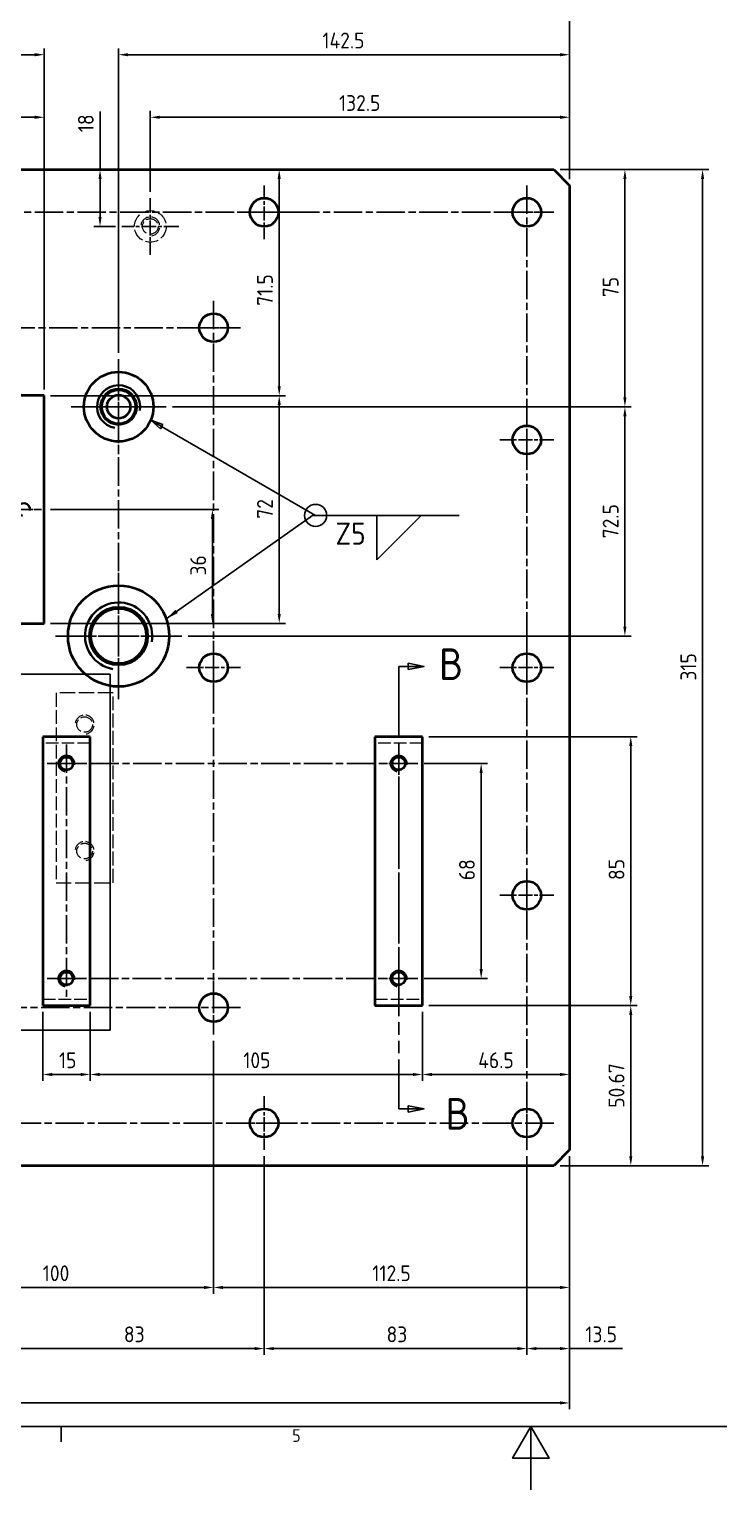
# Model space of a CAD drawing. Header units: millimetres. Extents: x 0 to 1188, y 0 to 840.
# Drawn here: x 435.5 to 653.4, y 0 to 461.8 of the extents above; entities that cross this region are included whole.
import ezdxf

# ---------------------------------------------------------------- set-up
doc = ezdxf.new("R2010")
doc.units = ezdxf.units.MM
doc.header["$LTSCALE"] = 2
for name, pattern in [('CHAIN', [0.3543, 0.2362, -0.0295, 0.0591, -0.0295]), ('DASHED', [0.2067, 0.1654, -0.0413]), ('DOUBLE_DASH_CHAIN', [1.2403, 0.6614, -0.0827, 0.1654, -0.0827, 0.1654, -0.0827])]:
    doc.linetypes.add(name, pattern=pattern)
doc.layers.get('0').update_dxf_attribs({"color": 3, "lineweight": 25})
for name, color, linetype, lineweight in [('가려진 것(ISO)', 2, 'DASHED', 18), ('가시적인 것(ISO)', 3, 'Continuous', 40), ('가시적인 좁은 것(ISO)', 3, 'Continuous', 35), ('경계(ISO)', 7, 'Continuous', 25), ('기호(ISO)', 5, 'Continuous', 25), ('단면선(ISO)', 7, 'CHAIN', 25), ('상세 경계(JIS)', 7, 'Continuous', 25), ('중심 표식(ISO)', 1, 'Continuous', 25), ('중심선(ISO)', 1, 'Continuous', 25), ('치수(ISO)', 2, 'Continuous', 25)]:
    doc.layers.add(name, color=color, linetype=linetype, lineweight=lineweight)
doc.styles.add('문자 텍스트_PSTEK_POSCO', font='isocp.shx')
doc.styles.add('부품번호텍스트_PSTEK_POSCO', font='isocp.shx')
doc.styles.add('치수 텍스트_PSTEK_POSCO', font='isocp.shx')
doc.styles.add('표면거칠기 텍스트_PSTEK_POSCO', font='isocp.shx')
doc.dimstyles.new('치수_PSTEK_POSCO', dxfattribs={"dimscale": 2, "dimtxt": 2.5, "dimasz": 1.5, "dimexe": 1, "dimexo": 1, "dimgap": 1, "dimtad": 1, "dimrnd": 1e-08, "dimdsep": 46, "dimtxsty": '치수 텍스트_PSTEK_POSCO', "dimcen": 0.09, "dimdle": 10, "dimclrd": 7, "dimclre": 7, "dimclrt": 2, "dimadec": 1, "dimazin": 2, "dimtfac": 1, "dimtmove": 0, "dimatfit": 3, "dimfxl": 0, "dimtolj": 1, "dimlwd": -1, "dimlwe": -1, "dimarcsym": 0})
doc.dimstyles.new('치수_PSTEK_POSCO$7', dxfattribs={"dimscale": 2, "dimtxt": 2.5, "dimasz": 2, "dimexe": 1, "dimexo": 1, "dimgap": 1, "dimtad": 1, "dimrnd": 1e-08, "dimdsep": 46, "dimtxsty": '치수 텍스트_PSTEK_POSCO', "dimcen": 0.09, "dimdle": 10, "dimclrd": 7, "dimclre": 7, "dimclrt": 2, "dimadec": 1, "dimazin": 2, "dimtfac": 1, "dimtmove": 0, "dimatfit": 3, "dimfxl": 0, "dimtolj": 1, "dimlwd": -1, "dimlwe": -1, "dimarcsym": 0})

# ---------------------------------------------------------------- blocks, each defined once
blk = doc.blocks.new('경계 Default Border')
at = {"layer": '경계(ISO)'}
blk.add_line((222.75, 10), (222.75, 7.6), dxfattribs=at)
at = {"layer": '경계(ISO)', "flags": 128}
for points in [[(10, 10), (10, 410), (584, 410), (584, 10), (10, 10)], [(297, 0), (297, 10), (294.11, 5), (299.89, 5), (297, 10)]]:
    blk.add_lwpolyline(points, dxfattribs=at)
at = {"layer": '경계(ISO)', "color": 2, "insert": (259.3, 7.58), "char_height": 2, "attachment_point": 7, "style": '문자 텍스트_PSTEK_POSCO'}
blk.add_mtext('5', dxfattribs=at)
blk = doc.blocks.new('*D26')
at = {"layer": 'Defpoints', "color": 0, "transparency": 16777216}
for p in [(440.21, 434), (440.21, 345.97), (403.71, 336.47)]:
    blk.add_point(p, dxfattribs=at)
at = {"layer": '치수(ISO)', "color": 7, "transparency": 16777216}
for p, q in [((403.71, 338.47), (403.71, 436)), ((440.21, 347.97), (440.21, 436)), ((406.71, 434), (437.21, 434))]:
    blk.add_line(p, q, dxfattribs=at)
for points in [[(406.71, 434.5), (406.71, 433.5), (403.71, 434)], [(437.21, 434.5), (437.21, 433.5), (440.21, 434)]]:
    blk.add_solid(points, dxfattribs=at)
at = {"layer": '치수(ISO)', "color": 2, "transparency": 16777216, "insert": (416.63, 438.5), "char_height": 5, "attachment_point": 4, "style": '치수 텍스트_PSTEK_POSCO'}
blk.add_mtext('\\A1;36.5', dxfattribs=at)
blk = doc.blocks.new('*D27')
at = {"layer": 'Defpoints', "color": 0, "transparency": 16777216}
for p in [(217.21, 453.78), (217.21, 345.97), (440.21, 345.97)]:
    blk.add_point(p, dxfattribs=at)
at = {"layer": '치수(ISO)', "color": 7, "transparency": 16777216}
for p, q in [((217.21, 347.97), (217.21, 455.78)), ((437.21, 453.78), (220.21, 453.78)), ((440.21, 347.97), (440.21, 455.78))]:
    blk.add_line(p, q, dxfattribs=at)
for points in [[(220.21, 454.28), (220.21, 453.28), (217.21, 453.78)], [(437.21, 454.28), (437.21, 453.28), (440.21, 453.78)]]:
    blk.add_solid(points, dxfattribs=at)
at = {"layer": '치수(ISO)', "color": 2, "transparency": 16777216, "insert": (324.05, 458.28), "char_height": 5, "attachment_point": 4, "style": '치수 텍스트_PSTEK_POSCO'}
blk.add_mtext('\\A1;223', dxfattribs=at)
blk = doc.blocks.new('*D28')
at = {"layer": 'Defpoints', "color": 0, "transparency": 16777216}
for p in [(440.21, 345.97), (514.46, 345.97), (440.21, 273.97)]:
    blk.add_point(p, dxfattribs=at)
at = {"layer": '치수(ISO)', "color": 7, "transparency": 16777216}
for p, q in [((442.21, 345.97), (516.46, 345.97)), ((514.46, 276.97), (514.46, 342.97)), ((442.21, 273.97), (516.46, 273.97))]:
    blk.add_line(p, q, dxfattribs=at)
for points in [[(513.96, 342.97), (514.96, 342.97), (514.46, 345.97)], [(513.96, 276.97), (514.96, 276.97), (514.46, 273.97)]]:
    blk.add_solid(points, dxfattribs=at)
at = {"layer": '치수(ISO)', "color": 2, "transparency": 16777216, "insert": (509.96, 307.05), "char_height": 5, "attachment_point": 4, "rotation": 90, "style": '치수 텍스트_PSTEK_POSCO'}
blk.add_mtext('\\A1;72', dxfattribs=at)
blk = doc.blocks.new('*D29')
at = {"layer": 'Defpoints', "color": 0, "transparency": 16777216}
for p in [(514.46, 417.47), (601.21, 417.47), (440.21, 345.97)]:
    blk.add_point(p, dxfattribs=at)
at = {"layer": '치수(ISO)', "color": 7, "transparency": 16777216}
for p, q in [((514.46, 348.97), (514.46, 414.47)), ((442.21, 345.97), (516.46, 345.97))]:
    blk.add_line(p, q, dxfattribs=at)
for points in [[(513.96, 414.47), (514.96, 414.47), (514.46, 417.47)], [(513.96, 348.97), (514.96, 348.97), (514.46, 345.97)]]:
    blk.add_solid(points, dxfattribs=at)
at = {"layer": '치수(ISO)', "color": 2, "transparency": 16777216, "insert": (509.96, 374.39), "char_height": 5, "attachment_point": 4, "rotation": 90, "style": '치수 텍스트_PSTEK_POSCO'}
blk.add_mtext('\\A1;71.5', dxfattribs=at)
blk = doc.blocks.new('2dTransSection1')
at = {"layer": '단면선(ISO)', "linetype": 'DOUBLE_DASH_CHAIN', "ltscale": 5.913876}
blk.add_line((276.11, 60.22), (276.11, 130.19), dxfattribs=at)
at = {"layer": '단면선(ISO)', "linetype": 'Continuous'}
for p, q in [((276.11, 126.23), (276.11, 130.19)), ((276.11, 130.19), (277.61, 130.19)), ((280.11, 130.19), (277.61, 130.69)), ((277.61, 130.69), (277.61, 129.69)), ((277.61, 130.19), (280.11, 130.19)), ((277.61, 129.69), (280.11, 130.19)), ((276.11, 60.22), (276.11, 64.18)), ((276.11, 60.22), (277.61, 60.22)), ((280.11, 60.22), (277.61, 60.72)), ((277.61, 60.72), (277.61, 59.72)), ((277.61, 60.22), (280.11, 60.22)), ((277.61, 59.72), (280.11, 60.22))]:
    blk.add_line(p, q, dxfattribs=at)
at = {"layer": '단면선(ISO)', "linetype": 'Continuous', "flags": 128}
for points in [[(277.61, 129.69), (280.11, 130.19), (277.61, 130.69), (277.61, 129.69)], [(277.61, 59.72), (280.11, 60.22), (277.61, 60.72), (277.61, 59.72)]]:
    blk.add_lwpolyline(points, dxfattribs=at)
at = {"layer": '단면선(ISO)'}
for points in [[(277.61, 129.69), (280.11, 130.19), (277.61, 130.69), (277.61, 129.69)], [(277.61, 59.72), (280.11, 60.22), (277.61, 60.72), (277.61, 59.72)]]:
    blk.add_solid(points, dxfattribs=at)
at = {"layer": '단면선(ISO)', "char_height": 5, "attachment_point": 7, "style": '부품번호텍스트_PSTEK_POSCO'}
for insert in [(282.48, 128.03), (283.51, 56.94)]:
    blk.add_mtext('B', dxfattribs=dict(at, insert=insert))
blk = doc.blocks.new('*D31')
at = {"layer": 'Defpoints', "color": 0, "transparency": 16777216}
for p in [(440.21, 309.97), (493.35, 309.97), (440.21, 273.97)]:
    blk.add_point(p, dxfattribs=at)
at = {"layer": '치수(ISO)', "color": 7, "transparency": 16777216}
for p, q in [((442.21, 309.97), (495.35, 309.97)), ((493.35, 276.97), (493.35, 306.97)), ((442.21, 273.97), (495.35, 273.97))]:
    blk.add_line(p, q, dxfattribs=at)
for points in [[(492.85, 306.97), (493.85, 306.97), (493.35, 309.97)], [(492.85, 276.97), (493.85, 276.97), (493.35, 273.97)]]:
    blk.add_solid(points, dxfattribs=at)
at = {"layer": '치수(ISO)', "color": 2, "transparency": 16777216, "insert": (488.85, 289.1), "char_height": 5, "attachment_point": 4, "rotation": 90, "style": '치수 텍스트_PSTEK_POSCO'}
blk.add_mtext('\\A1;36', dxfattribs=at)
blk = doc.blocks.new('2dDetail0')
at = {"layer": '상세 경계(JIS)', "flags": 128}
blk.add_lwpolyline([(108.41, 72.69), (230.5, 72.69), (230.5, 128.94), (108.41, 128.94), (108.41, 72.69)], dxfattribs=at)
at = {"layer": '상세 경계(JIS)', "insert": (168.03, 131.38), "char_height": 5, "attachment_point": 7, "style": '부품번호텍스트_PSTEK_POSCO'}
blk.add_mtext('C', dxfattribs=at)
blk = doc.blocks.new('*D75')
at = {"layer": 'Defpoints', "color": 0, "transparency": 16777216}
for p in [(393.71, 143.97), (493.71, 143.97), (493.71, 63.97)]:
    blk.add_point(p, dxfattribs=at)
at = {"layer": '치수(ISO)', "color": 7, "transparency": 16777216}
for p, q in [((393.71, 141.97), (393.71, 61.97)), ((493.71, 141.97), (493.71, 61.97)), ((396.71, 63.97), (490.71, 63.97))]:
    blk.add_line(p, q, dxfattribs=at)
for points in [[(396.71, 64.47), (396.71, 63.47), (393.71, 63.97)], [(490.71, 64.47), (490.71, 63.47), (493.71, 63.97)]]:
    blk.add_solid(points, dxfattribs=at)
at = {"layer": '치수(ISO)', "color": 2, "transparency": 16777216, "insert": (439.73, 68.47), "char_height": 5, "attachment_point": 4, "style": '치수 텍스트_PSTEK_POSCO'}
blk.add_mtext('\\A1;100', dxfattribs=at)
blk = doc.blocks.new('*D76')
at = {"layer": 'Defpoints', "color": 0, "transparency": 16777216}
for p in [(493.71, 143.97), (606.21, 107.47), (606.21, 63.97)]:
    blk.add_point(p, dxfattribs=at)
at = {"layer": '치수(ISO)', "color": 7, "transparency": 16777216}
for p, q in [((493.71, 141.97), (493.71, 61.97)), ((606.21, 105.47), (606.21, 61.97)), ((496.71, 63.97), (603.21, 63.97))]:
    blk.add_line(p, q, dxfattribs=at)
for points in [[(496.71, 64.47), (496.71, 63.47), (493.71, 63.97)], [(603.21, 64.47), (603.21, 63.47), (606.21, 63.97)]]:
    blk.add_solid(points, dxfattribs=at)
at = {"layer": '치수(ISO)', "color": 2, "transparency": 16777216, "insert": (543.88, 68.47), "char_height": 5, "attachment_point": 4, "style": '치수 텍스트_PSTEK_POSCO'}
blk.add_mtext('\\A1;112.5', dxfattribs=at)
blk = doc.blocks.new('*D82')
at = {"layer": 'Defpoints', "color": 0, "transparency": 16777216}
for p in [(426.71, 107.47), (509.71, 107.47), (509.71, 44.65)]:
    blk.add_point(p, dxfattribs=at)
at = {"layer": '치수(ISO)', "color": 7, "transparency": 16777216}
for p, q in [((426.71, 105.47), (426.71, 42.65)), ((509.71, 105.47), (509.71, 42.65)), ((429.71, 44.65), (506.71, 44.65))]:
    blk.add_line(p, q, dxfattribs=at)
for points in [[(429.71, 45.15), (429.71, 44.15), (426.71, 44.65)], [(506.71, 45.15), (506.71, 44.15), (509.71, 44.65)]]:
    blk.add_solid(points, dxfattribs=at)
at = {"layer": '치수(ISO)', "color": 2, "transparency": 16777216, "insert": (465.38, 49.15), "char_height": 5, "attachment_point": 4, "style": '치수 텍스트_PSTEK_POSCO'}
blk.add_mtext('\\A1;83', dxfattribs=at)
blk = doc.blocks.new('*D83')
at = {"layer": 'Defpoints', "color": 0, "transparency": 16777216}
for p in [(509.71, 107.47), (592.71, 107.47), (592.71, 44.65)]:
    blk.add_point(p, dxfattribs=at)
at = {"layer": '치수(ISO)', "color": 7, "transparency": 16777216}
for p, q in [((509.71, 105.47), (509.71, 42.65)), ((592.71, 105.47), (592.71, 42.65)), ((512.71, 44.65), (589.71, 44.65))]:
    blk.add_line(p, q, dxfattribs=at)
for points in [[(512.71, 45.15), (512.71, 44.15), (509.71, 44.65)], [(589.71, 45.15), (589.71, 44.15), (592.71, 44.65)]]:
    blk.add_solid(points, dxfattribs=at)
at = {"layer": '치수(ISO)', "color": 2, "transparency": 16777216, "insert": (548.38, 49.15), "char_height": 5, "attachment_point": 4, "style": '치수 텍스트_PSTEK_POSCO'}
blk.add_mtext('\\A1;83', dxfattribs=at)
blk = doc.blocks.new('*D84')
at = {"layer": 'Defpoints', "color": 0, "transparency": 16777216}
for p in [(592.71, 107.47), (606.21, 107.47), (606.21, 44.65)]:
    blk.add_point(p, dxfattribs=at)
at = {"layer": '치수(ISO)', "color": 7, "transparency": 16777216}
for p, q in [((592.71, 105.47), (592.71, 42.65)), ((606.21, 105.47), (606.21, 42.65)), ((595.71, 44.65), (603.21, 44.65)), ((606.21, 44.65), (622.92, 44.65))]:
    blk.add_line(p, q, dxfattribs=at)
for points in [[(595.71, 45.15), (595.71, 44.15), (592.71, 44.65)], [(603.21, 45.15), (603.21, 44.15), (606.21, 44.65)]]:
    blk.add_solid(points, dxfattribs=at)
at = {"layer": '치수(ISO)', "color": 2, "transparency": 16777216, "insert": (611.21, 49.15), "char_height": 5, "attachment_point": 4, "style": '치수 텍스트_PSTEK_POSCO'}
blk.add_mtext('\\A1;13.5', dxfattribs=at)
blk = doc.blocks.new('*D85')
at = {"layer": 'Defpoints', "color": 0, "transparency": 16777216}
for p in [(601.21, 417.47), (648.26, 417.47), (601.21, 102.47)]:
    blk.add_point(p, dxfattribs=at)
at = {"layer": '치수(ISO)', "color": 7, "transparency": 16777216}
for p, q in [((603.21, 417.47), (650.26, 417.47)), ((648.26, 105.47), (648.26, 414.47)), ((603.21, 102.47), (650.26, 102.47))]:
    blk.add_line(p, q, dxfattribs=at)
for points in [[(647.76, 414.47), (648.76, 414.47), (648.26, 417.47)], [(647.76, 105.47), (648.76, 105.47), (648.26, 102.47)]]:
    blk.add_solid(points, dxfattribs=at)
at = {"layer": '치수(ISO)', "color": 2, "transparency": 16777216, "insert": (643.76, 255.87), "char_height": 5, "attachment_point": 4, "rotation": 90, "style": '치수 텍스트_PSTEK_POSCO'}
blk.add_mtext('\\A1;315', dxfattribs=at)
blk = doc.blocks.new('*D86')
at = {"layer": 'Defpoints', "color": 0, "transparency": 16777216}
for p in [(81.21, 472.47), (81.21, 412.47), (606.21, 412.47)]:
    blk.add_point(p, dxfattribs=at)
at = {"layer": '치수(ISO)', "color": 7, "transparency": 16777216}
for p, q in [((81.21, 414.47), (81.21, 474.47)), ((603.21, 472.47), (84.21, 472.47)), ((606.21, 414.47), (606.21, 474.47))]:
    blk.add_line(p, q, dxfattribs=at)
for points in [[(84.21, 472.97), (84.21, 471.97), (81.21, 472.47)], [(603.21, 472.97), (603.21, 471.97), (606.21, 472.47)]]:
    blk.add_solid(points, dxfattribs=at)
at = {"layer": '치수(ISO)', "color": 2, "transparency": 16777216, "insert": (339.11, 476.97), "char_height": 5, "attachment_point": 4, "style": '치수 텍스트_PSTEK_POSCO'}
blk.add_mtext('\\A1;525', dxfattribs=at)
blk = doc.blocks.new('*D87')
at = {"layer": 'Defpoints', "color": 0, "transparency": 16777216}
for p in [(559.71, 153.14), (625.56, 153.14), (601.21, 102.47)]:
    blk.add_point(p, dxfattribs=at)
at = {"layer": '치수(ISO)', "color": 7, "transparency": 16777216}
for p, q in [((561.71, 153.14), (627.56, 153.14)), ((625.56, 105.47), (625.56, 150.14)), ((603.21, 102.47), (627.56, 102.47))]:
    blk.add_line(p, q, dxfattribs=at)
for points in [[(625.06, 150.14), (626.06, 150.14), (625.56, 153.14)], [(625.06, 105.47), (626.06, 105.47), (625.56, 102.47)]]:
    blk.add_solid(points, dxfattribs=at)
at = {"layer": '치수(ISO)', "color": 2, "transparency": 16777216, "insert": (621.06, 120.79), "char_height": 5, "attachment_point": 4, "rotation": 90, "style": '치수 텍스트_PSTEK_POSCO'}
blk.add_mtext('\\A1;50.67', dxfattribs=at)
blk = doc.blocks.new('*D88')
at = {"layer": 'Defpoints', "color": 0, "transparency": 16777216}
for p in [(559.71, 238.14), (625.56, 238.14), (559.71, 153.14)]:
    blk.add_point(p, dxfattribs=at)
at = {"layer": '치수(ISO)', "color": 7, "transparency": 16777216}
for p, q in [((561.71, 238.14), (627.56, 238.14)), ((625.56, 156.14), (625.56, 235.14)), ((561.71, 153.14), (627.56, 153.14))]:
    blk.add_line(p, q, dxfattribs=at)
for points in [[(625.06, 235.14), (626.06, 235.14), (625.56, 238.14)], [(625.06, 156.14), (626.06, 156.14), (625.56, 153.14)]]:
    blk.add_solid(points, dxfattribs=at)
at = {"layer": '치수(ISO)', "color": 2, "transparency": 16777216, "insert": (621.06, 192.81), "char_height": 5, "attachment_point": 4, "rotation": 90, "style": '치수 텍스트_PSTEK_POSCO'}
blk.add_mtext('\\A1;85', dxfattribs=at)
blk = doc.blocks.new('*D89')
at = {"layer": 'Defpoints', "color": 0, "transparency": 16777216}
for p in [(454.71, 153.14), (559.71, 153.14), (559.71, 131.32)]:
    blk.add_point(p, dxfattribs=at)
at = {"layer": '치수(ISO)', "color": 7, "transparency": 16777216}
for p, q in [((454.71, 151.14), (454.71, 129.32)), ((559.71, 151.14), (559.71, 129.32)), ((457.71, 131.32), (556.71, 131.32))]:
    blk.add_line(p, q, dxfattribs=at)
for points in [[(457.71, 131.82), (457.71, 130.82), (454.71, 131.32)], [(556.71, 131.82), (556.71, 130.82), (559.71, 131.32)]]:
    blk.add_solid(points, dxfattribs=at)
at = {"layer": '치수(ISO)', "color": 2, "transparency": 16777216, "insert": (503.11, 135.82), "char_height": 5, "attachment_point": 4, "style": '치수 텍스트_PSTEK_POSCO'}
blk.add_mtext('\\A1;105', dxfattribs=at)
blk = doc.blocks.new('*D90')
at = {"layer": 'Defpoints', "color": 0, "transparency": 16777216}
for p in [(559.71, 153.14), (606.21, 131.32), (606.21, 107.47)]:
    blk.add_point(p, dxfattribs=at)
at = {"layer": '치수(ISO)', "color": 7, "transparency": 16777216}
for p, q in [((559.71, 151.14), (559.71, 129.32)), ((562.71, 131.32), (603.21, 131.32))]:
    blk.add_line(p, q, dxfattribs=at)
for points in [[(562.71, 131.82), (562.71, 130.82), (559.71, 131.32)], [(603.21, 131.82), (603.21, 130.82), (606.21, 131.32)]]:
    blk.add_solid(points, dxfattribs=at)
at = {"layer": '치수(ISO)', "color": 2, "transparency": 16777216, "insert": (577.36, 135.82), "char_height": 5, "attachment_point": 4, "style": '치수 텍스트_PSTEK_POSCO'}
blk.add_mtext('\\A1;46.5', dxfattribs=at)
blk = doc.blocks.new('*D91')
at = {"layer": 'Defpoints', "color": 0, "transparency": 16777216}
for p in [(439.71, 153.14), (454.71, 153.14), (454.71, 131.32)]:
    blk.add_point(p, dxfattribs=at)
at = {"layer": '치수(ISO)', "color": 7, "transparency": 16777216}
for p, q in [((439.71, 151.14), (439.71, 129.32)), ((454.71, 151.14), (454.71, 129.32)), ((442.71, 131.32), (451.71, 131.32))]:
    blk.add_line(p, q, dxfattribs=at)
for points in [[(442.71, 131.82), (442.71, 130.82), (439.71, 131.32)], [(451.71, 131.82), (451.71, 130.82), (454.71, 131.32)]]:
    blk.add_solid(points, dxfattribs=at)
at = {"layer": '치수(ISO)', "color": 2, "transparency": 16777216, "insert": (444.86, 135.82), "char_height": 5, "attachment_point": 4, "style": '치수 텍스트_PSTEK_POSCO'}
blk.add_mtext('\\A1;15', dxfattribs=at)
blk = doc.blocks.new('*D92')
at = {"layer": 'Defpoints', "color": 0, "transparency": 16777216}
for p in [(558.28, 229.64), (558.28, 161.64), (578.28, 161.64)]:
    blk.add_point(p, dxfattribs=at)
at = {"layer": '치수(ISO)', "color": 7, "transparency": 16777216}
for p, q in [((560.28, 229.64), (580.28, 229.64)), ((578.28, 226.64), (578.28, 164.64)), ((560.28, 161.64), (580.28, 161.64))]:
    blk.add_line(p, q, dxfattribs=at)
for points in [[(577.78, 226.64), (578.78, 226.64), (578.28, 229.64)], [(577.78, 164.64), (578.78, 164.64), (578.28, 161.64)]]:
    blk.add_solid(points, dxfattribs=at)
at = {"layer": '치수(ISO)', "color": 2, "transparency": 16777216, "insert": (573.78, 192.74), "char_height": 5, "attachment_point": 4, "rotation": 90, "style": '치수 텍스트_PSTEK_POSCO'}
blk.add_mtext('\\A1;68', dxfattribs=at)
blk = doc.blocks.new('*D100')
at = {"layer": 'Defpoints', "color": 0, "transparency": 16777216}
for p in [(81.21, 107.47), (606.21, 107.47), (606.21, 27.47)]:
    blk.add_point(p, dxfattribs=at)
at = {"layer": '치수(ISO)', "color": 7, "transparency": 16777216}
for p, q in [((81.21, 105.47), (81.21, 25.47)), ((606.21, 105.47), (606.21, 25.47)), ((84.21, 27.47), (603.21, 27.47))]:
    blk.add_line(p, q, dxfattribs=at)
for points in [[(84.21, 27.97), (84.21, 26.97), (81.21, 27.47)], [(603.21, 27.97), (603.21, 26.97), (606.21, 27.47)]]:
    blk.add_solid(points, dxfattribs=at)
at = {"layer": '치수(ISO)', "color": 2, "transparency": 16777216, "insert": (339.11, 31.97), "char_height": 5, "attachment_point": 4, "style": '치수 텍스트_PSTEK_POSCO'}
blk.add_mtext('\\A1;525', dxfattribs=at)
blk = doc.blocks.new('*D101')
at = {"layer": 'Defpoints', "color": 0, "transparency": 16777216}
for p in [(606.21, 434), (606.21, 412.47), (473.71, 408.47)]:
    blk.add_point(p, dxfattribs=at)
at = {"layer": '치수(ISO)', "color": 7, "transparency": 16777216}
for p, q in [((473.71, 410.47), (473.71, 436)), ((606.21, 414.47), (606.21, 436)), ((476.71, 434), (603.21, 434))]:
    blk.add_line(p, q, dxfattribs=at)
for points in [[(476.71, 434.5), (476.71, 433.5), (473.71, 434)], [(603.21, 434.5), (603.21, 433.5), (606.21, 434)]]:
    blk.add_solid(points, dxfattribs=at)
at = {"layer": '치수(ISO)', "color": 2, "transparency": 16777216, "insert": (533.36, 438.5), "char_height": 5, "attachment_point": 4, "style": '치수 텍스트_PSTEK_POSCO'}
blk.add_mtext('\\A1;132.5', dxfattribs=at)
blk = doc.blocks.new('*D102')
at = {"layer": 'Defpoints', "color": 0, "transparency": 16777216}
for p in [(457.48, 417.47), (457.84, 417.47), (464.71, 399.47)]:
    blk.add_point(p, dxfattribs=at)
at = {"layer": '치수(ISO)', "color": 7, "transparency": 16777216}
for p, q in [((457.84, 417.47), (457.84, 435.79)), ((457.84, 402.47), (457.84, 414.47)), ((462.71, 399.47), (455.84, 399.47))]:
    blk.add_line(p, q, dxfattribs=at)
for points in [[(457.34, 414.47), (458.34, 414.47), (457.84, 417.47)], [(457.34, 402.47), (458.34, 402.47), (457.84, 399.47)]]:
    blk.add_solid(points, dxfattribs=at)
at = {"layer": '치수(ISO)', "color": 2, "transparency": 16777216, "insert": (453.34, 429.29), "char_height": 5, "attachment_point": 4, "rotation": 90, "style": '치수 텍스트_PSTEK_POSCO'}
blk.add_mtext('\\A1;18', dxfattribs=at)
blk = doc.blocks.new('*D110')
at = {"layer": 'Defpoints', "color": 0, "transparency": 16777216}
for p in [(606.21, 453.78), (606.21, 412.47), (463.71, 357.47)]:
    blk.add_point(p, dxfattribs=at)
at = {"layer": '치수(ISO)', "color": 7, "transparency": 16777216}
for p, q in [((463.71, 359.47), (463.71, 455.78)), ((466.71, 453.78), (603.21, 453.78)), ((606.21, 414.47), (606.21, 455.78))]:
    blk.add_line(p, q, dxfattribs=at)
for points in [[(466.71, 454.28), (466.71, 453.28), (463.71, 453.78)], [(603.21, 454.28), (603.21, 453.28), (606.21, 453.78)]]:
    blk.add_solid(points, dxfattribs=at)
at = {"layer": '치수(ISO)', "color": 2, "transparency": 16777216, "insert": (528.11, 458.28), "char_height": 5, "attachment_point": 4, "style": '치수 텍스트_PSTEK_POSCO'}
blk.add_mtext('\\A1;142.5', dxfattribs=at)
blk = doc.blocks.new('*D111')
at = {"layer": 'Defpoints', "color": 0, "transparency": 16777216}
for p in [(478.71, 342.47), (483.71, 269.97), (623.71, 269.97)]:
    blk.add_point(p, dxfattribs=at)
at = {"layer": '치수(ISO)', "color": 7, "transparency": 16777216}
for p, q in [((480.71, 342.47), (625.71, 342.47)), ((623.71, 339.47), (623.71, 272.97)), ((485.71, 269.97), (625.71, 269.97))]:
    blk.add_line(p, q, dxfattribs=at)
for points in [[(623.21, 339.47), (624.21, 339.47), (623.71, 342.47)], [(623.21, 272.97), (624.21, 272.97), (623.71, 269.97)]]:
    blk.add_solid(points, dxfattribs=at)
at = {"layer": '치수(ISO)', "color": 2, "transparency": 16777216, "insert": (619.21, 300.87), "char_height": 5, "attachment_point": 4, "rotation": 90, "style": '치수 텍스트_PSTEK_POSCO'}
blk.add_mtext('\\A1;72.5', dxfattribs=at)
blk = doc.blocks.new('*D112')
at = {"layer": 'Defpoints', "color": 0, "transparency": 16777216}
for p in [(601.21, 417.47), (623.71, 417.47), (478.71, 342.47)]:
    blk.add_point(p, dxfattribs=at)
at = {"layer": '치수(ISO)', "color": 7, "transparency": 16777216}
for p, q in [((603.21, 417.47), (625.71, 417.47)), ((623.71, 345.47), (623.71, 414.47)), ((480.71, 342.47), (625.71, 342.47))]:
    blk.add_line(p, q, dxfattribs=at)
for points in [[(623.21, 414.47), (624.21, 414.47), (623.71, 417.47)], [(623.21, 345.47), (624.21, 345.47), (623.71, 342.47)]]:
    blk.add_solid(points, dxfattribs=at)
at = {"layer": '치수(ISO)', "color": 2, "transparency": 16777216, "insert": (619.21, 377.12), "char_height": 5, "attachment_point": 4, "rotation": 90, "style": '치수 텍스트_PSTEK_POSCO'}
blk.add_mtext('\\A1;75', dxfattribs=at)

msp = doc.modelspace()

# ---------------------------------------------------------------- linework, layer by layer
at = {"layer": '가려진 것(ISO)', "ltscale": 14.513788}
for p, q in [((461.9623, 251.9729), (443.9623, 251.9729)), ((443.9623, 191.9729), (461.9623, 191.9729))]:
    msp.add_line(p, q, dxfattribs=at)
at = {"layer": '가려진 것(ISO)', "ltscale": 13.194353}
for p, q in [((443.9623, 251.9729), (443.9623, 191.9729)), ((461.9623, 191.9729), (461.9623, 251.9729))]:
    msp.add_line(p, q, dxfattribs=at)
at = {"layer": '가려진 것(ISO)', "ltscale": 12.094824}
for p, q in [((454.7123, 236.14), (439.7123, 236.14)), ((559.7123, 236.14), (544.7123, 236.14)), ((439.7123, 155.14), (454.7123, 155.14)), ((544.7123, 155.14), (559.7123, 155.14))]:
    msp.add_line(p, q, dxfattribs=at)
at = {"layer": '가려진 것(ISO)', "ltscale": 12.665669}
msp.add_circle((473.7123, 399.4729), 5, dxfattribs=at)
at = {"layer": '가려진 것(ISO)', "ltscale": 12.45542}
for centre in [(473.7123, 399.4729), (452.9623, 241.9729), (452.9623, 201.9729)]:
    msp.add_circle(centre, 2.4585, dxfattribs=at)
at = {"layer": '가려진 것(ISO)', "ltscale": 11.399102}
for centre in [(473.7123, 399.4729), (452.9623, 241.9729), (452.9623, 201.9729)]:
    msp.add_arc(centre, 3, 280, 190, dxfattribs=at)
at = {"layer": '가시적인 것(ISO)'}
for p, q in [((86.2123, 417.4729), (601.2123, 417.4729)), ((601.2123, 417.4729), (606.2123, 412.4729)), ((606.2123, 412.4729), (606.2123, 107.4729)), ((440.2123, 345.9729), (217.2123, 345.9729)), ((440.2123, 273.9729), (440.2123, 345.9729)), ((217.2123, 273.9729), (440.2123, 273.9729)), ((439.7123, 238.14), (439.7123, 153.14)), ((454.7123, 238.14), (439.7123, 238.14)), ((454.7123, 153.14), (454.7123, 238.14)), ((544.7123, 238.14), (544.7123, 153.14)), ((559.7123, 238.14), (544.7123, 238.14)), ((559.7123, 153.14), (559.7123, 238.14)), ((439.7123, 153.14), (454.7123, 153.14)), ((544.7123, 153.14), (559.7123, 153.14)), ((606.2123, 107.4729), (601.2123, 102.4729)), ((601.2123, 102.4729), (86.2123, 102.4729))]:
    msp.add_line(p, q, dxfattribs=at)
for centre, radius in [((509.7123, 403.9729), 4.5), ((592.7123, 403.9729), 4.5), ((493.7123, 367.4729), 4.5), ((463.7123, 342.4729), 11), ((463.7123, 342.4729), 5.6795), ((463.7123, 342.4729), 5.4105), ((463.7123, 342.4729), 5.3595), ((463.7123, 342.4729), 3.6952), ((592.7123, 331.9729), 4.5), ((463.7123, 269.9729), 16), ((463.7123, 269.9729), 9.1604), ((463.7123, 269.9729), 8.793), ((463.7123, 269.9729), 8.7375), ((493.7123, 259.9729), 4.5), ((592.7123, 259.9729), 4.5), ((447.2123, 229.64), 2.067), ((552.2123, 229.64), 2.067), ((592.7123, 187.9729), 4.5), ((447.2123, 161.64), 2.067), ((552.2123, 161.64), 2.067), ((493.7123, 152.4729), 4.5), ((509.7123, 115.9729), 4.5), ((592.7123, 115.9729), 4.5)]:
    msp.add_circle(centre, radius, dxfattribs=at)
at = {"layer": '가시적인 좁은 것(ISO)'}
for centre, radius in [((463.7123, 342.4729), 6.8087), ((433.7123, 309.9729), 2), ((463.7123, 269.9729), 10.6126), ((447.2123, 229.64), 2.5), ((552.2123, 229.64), 2.5), ((447.2123, 161.64), 2.5), ((552.2123, 161.64), 2.5)]:
    msp.add_arc(centre, radius, 350, 260, dxfattribs=at)
at = {"layer": '기호(ISO)', "color": 7}
for p, q in [((477.3033, 336.1781), (473.8392, 338.1781)), ((477.7033, 336.8709), (473.8392, 338.1781)), ((473.8392, 338.1781), (476.9033, 335.4853)), ((476.9033, 335.4853), (477.7033, 336.8709)), ((477.3033, 336.1781), (493.5123, 326.8199)), ((493.9123, 326.5889), (525.9501, 308.0919)), ((525.9501, 308.0919), (571.3223, 308.0919))]:
    msp.add_line(p, q, dxfattribs=at)
at = {"layer": '기호(ISO)'}
for p, q in [((545.3223, 308.0919), (559.3223, 308.0919)), ((559.3223, 308.0919), (545.3223, 294.0919)), ((545.3223, 294.0919), (545.3223, 308.0919))]:
    msp.add_line(p, q, dxfattribs=at)
at = {"layer": '기호(ISO)', "color": 7, "flags": 128}
msp.add_lwpolyline([(477.7033, 336.871), (473.8392, 338.1781), (476.9033, 335.4853), (477.7033, 336.871)], dxfattribs=at)
at = {"layer": '기호(ISO)'}
msp.add_circle((525.9501, 308.0919), 3.5, dxfattribs=at)
at = {"layer": '기호(ISO)', "color": 7}
msp.add_solid([(477.7033, 336.871), (473.8392, 338.1781), (476.9033, 335.4853), (477.7033, 336.871)], dxfattribs=at)
at = {"layer": '중심 표식(ISO)', "linetype": 'CHAIN', "ltscale": 9.445163}
for p, q in [((509.7123, 412.4729), (509.7123, 395.4729)), ((518.2123, 403.9729), (501.2123, 403.9729)), ((601.2123, 403.9729), (584.2123, 403.9729)), ((502.2123, 367.4729), (485.2123, 367.4729)), ((592.7123, 340.4729), (592.7123, 323.4729)), ((601.2123, 331.9729), (584.2123, 331.9729)), ((493.7123, 268.4729), (493.7123, 251.4729)), ((592.7123, 268.4729), (592.7123, 251.4729)), ((502.2123, 259.9729), (485.2123, 259.9729)), ((601.2123, 259.9729), (584.2123, 259.9729)), ((592.7123, 196.4729), (592.7123, 179.4729)), ((601.2123, 187.9729), (584.2123, 187.9729)), ((493.7123, 143.9729), (493.7123, 160.9729)), ((509.7123, 124.4729), (509.7123, 107.4729)), ((592.7123, 107.4729), (592.7123, 124.4729)), ((518.2123, 115.9729), (501.2123, 115.9729))]:
    msp.add_line(p, q, dxfattribs=at)
at = {"layer": '중심 표식(ISO)', "linetype": 'CHAIN', "ltscale": 10.000767}
for p, q in [((473.7123, 408.4729), (473.7123, 390.4729)), ((482.7123, 399.4729), (464.7123, 399.4729))]:
    msp.add_line(p, q, dxfattribs=at)
at = {"layer": '중심 표식(ISO)', "linetype": 'CHAIN', "ltscale": 19.051651}
for p, q in [((463.7123, 357.4729), (463.7123, 327.4729)), ((478.7123, 342.4729), (448.7123, 342.4729)), ((448.7123, 342.4729), (478.7123, 342.4729)), ((463.7123, 289.9729), (463.7123, 249.9729)), ((483.7123, 269.9729), (443.7123, 269.9729)), ((443.7123, 269.9729), (483.7123, 269.9729))]:
    msp.add_line(p, q, dxfattribs=at)
at = {"layer": '중심 표식(ISO)', "linetype": 'CHAIN', "ltscale": 6.245997}
msp.add_line((428.0913, 309.9729), (439.3333, 309.9729), dxfattribs=at)
at = {"layer": '중심 표식(ISO)', "linetype": 'CHAIN', "ltscale": 6.741595}
for p, q in [((453.2793, 229.64), (441.1453, 229.64)), ((558.2793, 229.64), (546.1453, 229.64)), ((453.2793, 161.64), (441.1453, 161.64)), ((558.2793, 161.64), (546.1453, 161.64))]:
    msp.add_line(p, q, dxfattribs=at)
at = {"layer": '중심선(ISO)', "linetype": 'CHAIN', "ltscale": 19.051651}
for p, q in [((592.7123, 412.4729), (592.7123, 107.4729)), ((86.2123, 403.9729), (601.2123, 403.9729)), ((493.7123, 375.9729), (493.7123, 143.9729)), ((185.2123, 367.4729), (502.2123, 367.4729)), ((463.7123, 249.9729), (463.7123, 357.4729)), ((447.2123, 235.707), (447.2123, 155.573)), ((552.2123, 235.707), (552.2123, 155.573)), ((558.2793, 229.64), (441.1453, 229.64)), ((441.1453, 161.64), (558.2793, 161.64)), ((502.2123, 152.4729), (185.2123, 152.4729)), ((601.2123, 115.9729), (86.2123, 115.9729))]:
    msp.add_line(p, q, dxfattribs=at)

# ---------------------------------------------------------------- block references
at = {"xscale": 2, "yscale": 2, "zscale": 2}
msp.add_blockref('경계 Default Border', (0, 0), dxfattribs=at)
at = {"layer": '단면선(ISO)', "xscale": 2, "yscale": 2, "zscale": 2}
msp.add_blockref('2dTransSection1', (0, 0), dxfattribs=at)
at = {"layer": '상세 경계(JIS)', "xscale": 2, "yscale": 2, "zscale": 2}
msp.add_blockref('2dDetail0', (0, 0), dxfattribs=at)

# ---------------------------------------------------------------- texts
at = {"layer": '기호(ISO)', "color": 2, "insert": (530.9501, 308.0925), "char_height": 5, "attachment_point": 4, "style": '치수 텍스트_PSTEK_POSCO'}
msp.add_mtext('{ }', dxfattribs=at)
at = {"layer": '기호(ISO)', "color": 7, "insert": (532.2445, 298.8417), "char_height": 7, "attachment_point": 7, "style": '표면거칠기 텍스트_PSTEK_POSCO'}
msp.add_mtext('Z5', dxfattribs=at)

# ---------------------------------------------------------------- dimensions: what is measured, and where the dimension line sits
at = {"layer": '치수(ISO)', "color": 7}
for base, p1, p2, angle, override, picture, middle in [((81.2123, 472.4729), (606.2123, 412.4729), (81.2123, 412.4729), 180, {"dimdec": 2, "dimtp": 0, "dimtm": 0, "dimtdec": 2, "dimtofl": 0, "dimatfit": 1}, '*D86', (343.7123, 472.4729)), ((217.2123, 453.783), (440.2123, 345.9729), (217.2123, 345.9729), 180, {"dimdec": 2, "dimtp": 0, "dimtm": 0, "dimtdec": 2, "dimtofl": 0, "dimatfit": 1}, '*D27', (328.7123, 453.783)), ((606.2123, 453.783), (463.7123, 357.4729), (606.2123, 412.4729), 180, {"dimdec": 2, "dimtp": 0, "dimtm": 0, "dimtdec": 2, "dimtofl": 0, "dimatfit": 1}, '*D110', (534.9623, 453.783)), ((440.2123, 433.9951), (403.7123, 336.4729), (440.2123, 345.9729), 180, {"dimdec": 2, "dimtp": 0, "dimtm": 0, "dimtdec": 2, "dimtofl": 0, "dimatfit": 1}, '*D26', (421.9823, 433.9951)), ((606.2123, 433.9951), (473.7123, 408.4729), (606.2123, 412.4729), 180, {"dimdec": 2, "dimtp": 0, "dimtm": 0, "dimtdec": 2, "dimtofl": 0, "dimatfit": 1}, '*D101', (539.9623, 433.9951)), ((457.844, 417.4729), (464.7123, 399.4729), (457.4807, 417.4729), 90, {"dimdec": 2, "dimse2": 1, "dimtp": 0, "dimtm": 0, "dimtdec": 2, "dimtofl": 0, "dimatfit": 2}, '*D102', (457.844, 431.5363)), ((514.4621, 417.4729), (440.2123, 345.9729), (601.2123, 417.4729), 90, {"dimdec": 2, "dimse2": 1, "dimtp": 0, "dimtm": 0, "dimtdec": 2, "dimtofl": 0, "dimatfit": 1}, '*D29', (514.4621, 379.2429)), ((623.7123, 417.4729), (478.7123, 342.4729), (601.2123, 417.4729), 270, {"dimdec": 2, "dimtp": 0, "dimtm": 0, "dimtdec": 2, "dimtofl": 0, "dimatfit": 1}, '*D112', (623.7123, 379.9729)), ((648.2627, 417.4729), (601.2123, 102.4729), (601.2123, 417.4729), 90, {"dimdec": 2, "dimtp": 0, "dimtm": 0, "dimtdec": 2, "dimtofl": 0, "dimatfit": 1}, '*D85', (648.2627, 259.9729)), ((514.4621, 345.9729), (440.2123, 273.9729), (440.2123, 345.9729), 90, {"dimdec": 2, "dimtp": 0, "dimtm": 0, "dimtdec": 2, "dimtofl": 0, "dimatfit": 1}, '*D28', (514.4621, 309.9529)), ((623.7123, 269.9729), (478.7123, 342.4729), (483.7123, 269.9729), 270, {"dimdec": 2, "dimtp": 0, "dimtm": 0, "dimtdec": 2, "dimtofl": 0, "dimatfit": 1}, '*D111', (623.7123, 306.2229)), ((493.3533, 309.9729), (440.2123, 273.9729), (440.2123, 309.9729), 270, {"dimdec": 2, "dimtp": 0, "dimtm": 0, "dimtdec": 2, "dimtofl": 0, "dimatfit": 1}, '*D31', (493.3533, 291.9729)), ((625.5603, 238.14), (559.7123, 153.14), (559.7123, 238.14), 90, {"dimdec": 2, "dimtp": 0, "dimtm": 0, "dimtdec": 2, "dimtofl": 0, "dimatfit": 1}, '*D88', (625.5603, 195.66)), ((578.2793, 161.64), (558.2793, 229.64), (558.2793, 161.64), 90, {"dimdec": 2, "dimtp": 0, "dimtm": 0, "dimtdec": 2, "dimtofl": 0, "dimatfit": 1}, '*D92', (578.2793, 195.64)), ((454.7123, 131.3229), (439.7123, 153.14), (454.7123, 153.14), 180, {"dimdec": 2, "dimtp": 0, "dimtm": 0, "dimtdec": 2, "dimtofl": 0, "dimatfit": 1}, '*D91', (447.2123, 131.3229)), ((559.7123, 131.3229), (454.7123, 153.14), (559.7123, 153.14), 180, {"dimdec": 2, "dimtp": 0, "dimtm": 0, "dimtdec": 2, "dimtofl": 0, "dimatfit": 1}, '*D89', (507.2123, 131.3229)), ((625.5603, 153.14), (601.2123, 102.4729), (559.7123, 153.14), 90, {"dimdec": 2, "dimtp": 0, "dimtm": 0, "dimtdec": 2, "dimtofl": 0, "dimatfit": 1}, '*D87', (625.5603, 127.7865)), ((606.2123, 131.3229), (559.7123, 153.14), (606.2123, 107.4729), 180, {"dimdec": 2, "dimse2": 1, "dimtp": 0, "dimtm": 0, "dimtdec": 2, "dimtofl": 0, "dimatfit": 1}, '*D90', (582.9623, 131.3229)), ((493.7123, 63.9729), (393.7123, 143.9729), (493.7123, 143.9729), 180, {"dimdec": 2, "dimtp": 0, "dimtm": 0, "dimtdec": 2, "dimtofl": 0, "dimatfit": 1}, '*D75', (443.7323, 63.9729)), ((606.2123, 63.9729), (493.7123, 143.9729), (606.2123, 107.4729), 180, {"dimdec": 2, "dimtp": 0, "dimtm": 0, "dimtdec": 2, "dimtofl": 0, "dimatfit": 1}, '*D76', (549.9823, 63.9729)), ((509.7123, 44.6481), (426.7123, 107.4729), (509.7123, 107.4729), 180, {"dimdec": 2, "dimtp": 0, "dimtm": 0, "dimtdec": 2, "dimtofl": 0, "dimatfit": 1}, '*D82', (468.2323, 44.6481)), ((592.7123, 44.6481), (509.7123, 107.4729), (592.7123, 107.4729), 180, {"dimdec": 2, "dimtp": 0, "dimtm": 0, "dimtdec": 2, "dimtofl": 0, "dimatfit": 1}, '*D83', (551.2323, 44.6481)), ((606.2123, 44.6481), (592.7123, 107.4729), (606.2123, 107.4729), 180, {"dimdec": 2, "dimtp": 0, "dimtm": 0, "dimtdec": 2, "dimtofl": 0, "dimatfit": 2}, '*D84', (616.0658, 44.6481))]:
    dim = msp.add_linear_dim(base=base, p1=p1, p2=p2, angle=angle, dimstyle='치수_PSTEK_POSCO', override=override, dxfattribs=at)
    dim.commit()
    dim.dimension.update_dxf_attribs({"geometry": picture, "text_midpoint": middle, "dimtype": 160})
dim = msp.add_linear_dim(base=(606.2123, 27.4729), p1=(81.2123, 107.4729), p2=(606.2123, 107.4729), dimstyle='치수_PSTEK_POSCO', override={"dimdec": 2, "dimtp": 0, "dimtm": 0, "dimtdec": 2, "dimtofl": 0, "dimatfit": 1}, dxfattribs=at)
dim.commit()
dim.dimension.update_dxf_attribs({"geometry": '*D100', "text_midpoint": (343.7123, 27.4729), "dimtype": 160})

# ---------------------------------------------------------------- leaders
at = {"layer": '기호(ISO)', "color": 7, "annotation_type": 0, "has_hookline": 1, "hookline_direction": 0, "text_width": 2}
msp.add_leader([(478.755, 275.4243), (524.9501, 308.0925), (528.9501, 308.0925)], dimstyle='치수_PSTEK_POSCO$7', override={"dimtad": 0}, dxfattribs=at)

doc.saveas('drawing.dxf')
